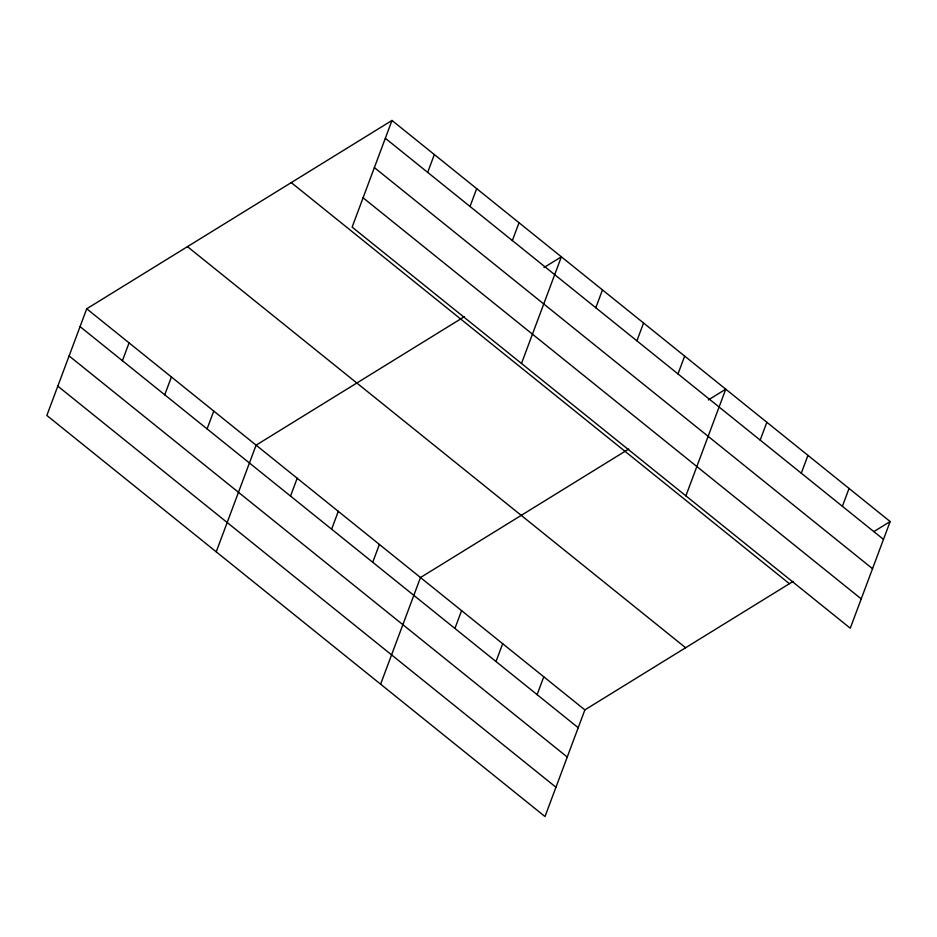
<?xml version="1.0" encoding="UTF-8"?>
<svg xmlns="http://www.w3.org/2000/svg" width="937" height="937" viewBox="0 0 937 937"><rect width="100%" height="100%" fill="white"/><g stroke="black" fill="none" stroke-linecap="round" stroke-linejoin="round"><path stroke-width="1.41" d="M391.994 120.451L352.125 227.105L850.269 628.212L890.15 521.546L391.994 120.451L86.731 308.788L46.85 415.454L545.006 816.549L584.875 709.895L793.147 581.397M122.407 360.722L129.072 342.883M164.748 394.805L171.412 376.979M207.089 428.9L213.753 411.074M216.224 551.823L256.094 445.169L464.365 316.671M290.529 496.083L297.193 478.257M427.67 172.373L434.346 154.546M331.628 529.182L338.292 511.344M470.023 206.468L476.687 188.642M372.727 562.27L379.391 544.444M512.363 240.563L519.028 222.725M380.609 684.186L420.49 577.532L628.75 449.034M521.487 363.486L561.368 256.82L543.964 267.56M454.925 628.446L461.59 610.619M595.803 307.746L602.468 289.92M496.013 661.545L502.689 643.707M636.902 340.834L643.567 323.007M537.112 694.633L543.776 676.807M678.001 373.922L684.666 356.095M685.884 495.849L725.765 389.183L708.349 399.935M760.188 440.109L766.853 422.282M801.287 473.197L807.952 455.37M842.386 506.285L849.051 488.458M873.987 531.525L890.15 521.546M385.33 138.278L883.486 539.384M374.378 167.594L872.523 568.689M363.076 197.789L861.232 598.895M291.255 182.598L789.411 583.704M187.47 246.642L685.615 647.736M86.731 308.788L584.875 709.895M80.067 326.626L578.211 727.721M69.104 355.931L567.248 757.037M57.813 386.138L555.957 787.244"/></g></svg>
